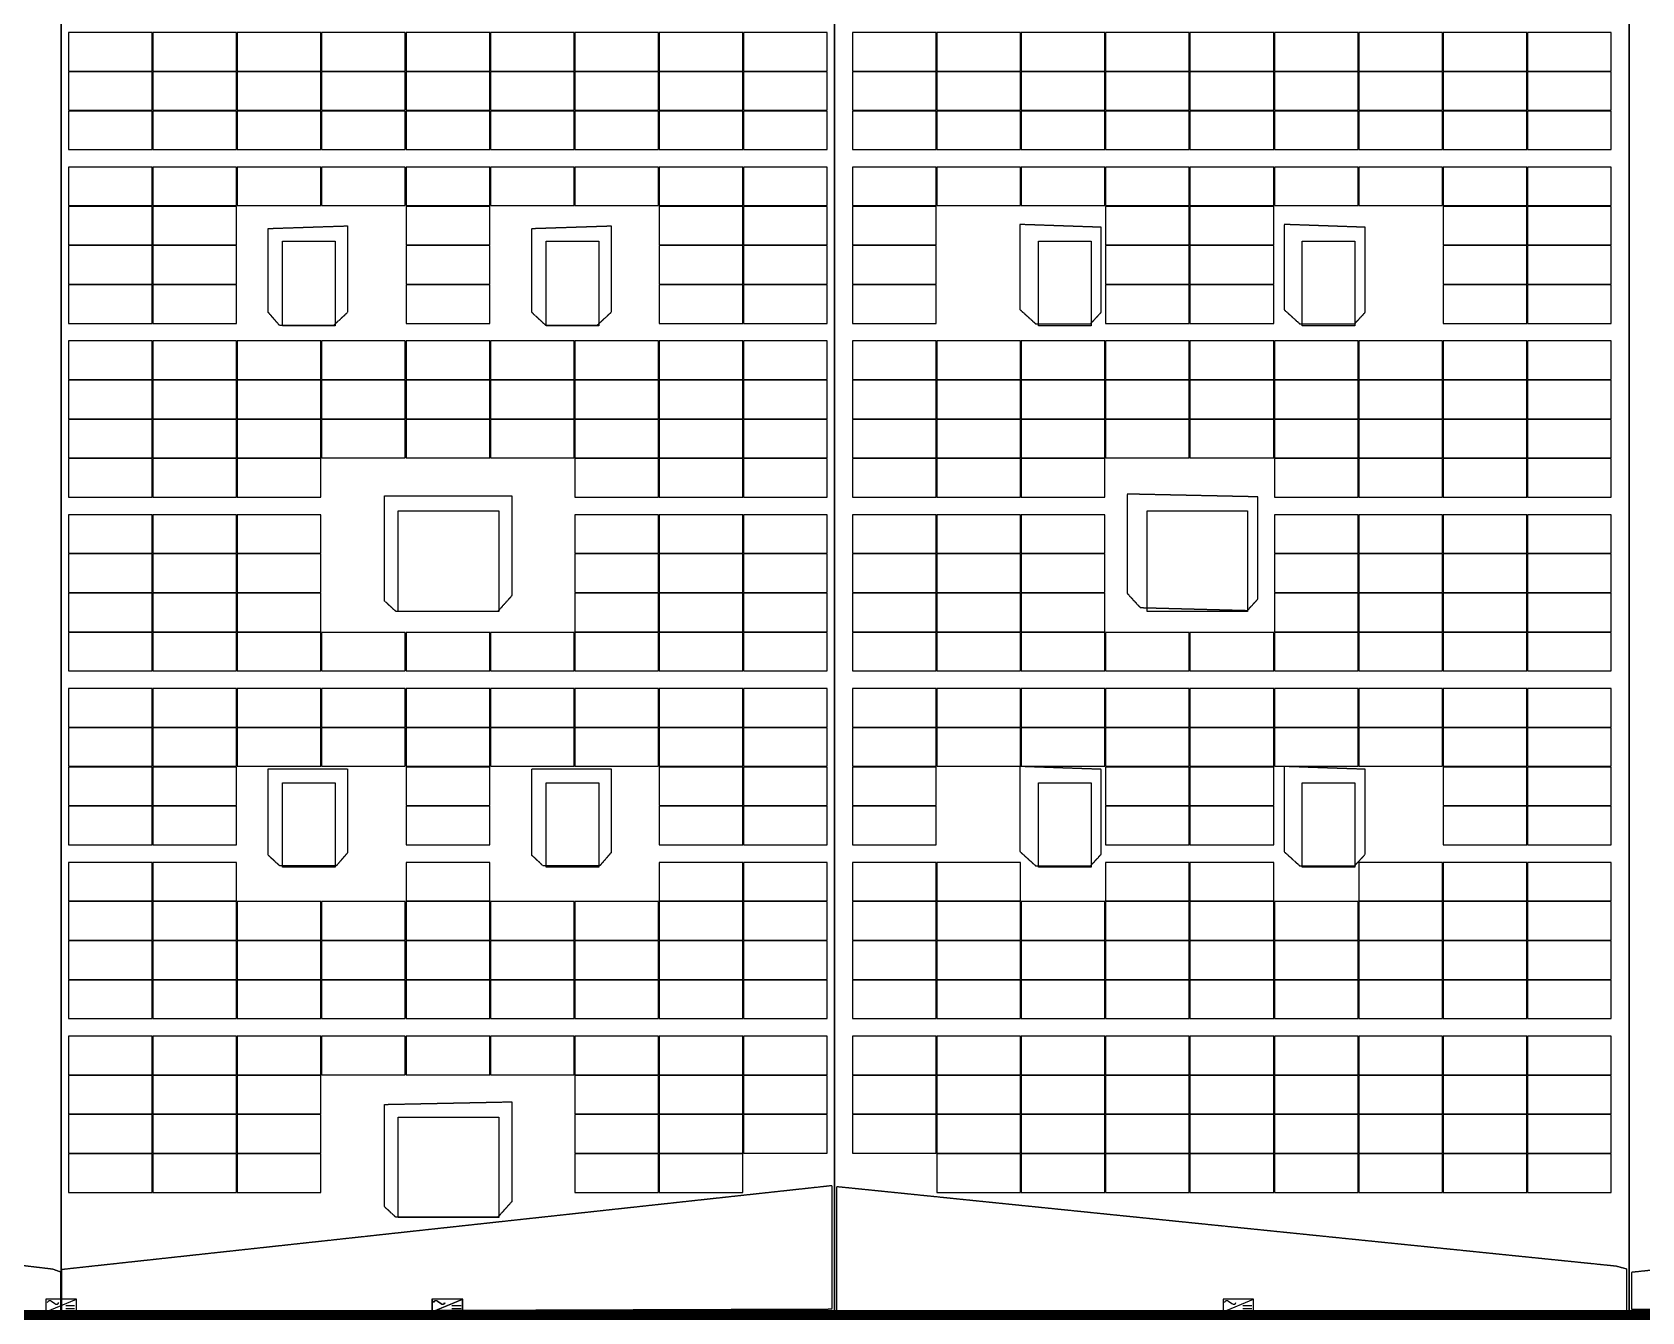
# Model space of a CAD drawing. Header units: metres. Extents: x -330863 to 383137, y -246038 to 314990.
# Drawn here: x -46220 to -436, y -129651 to -93253 of the extents above; entities that cross this region are included whole.
import ezdxf

# ---------------------------------------------------------------- set-up
doc = ezdxf.new("R2010")
doc.units = ezdxf.units.M
doc.linetypes.add('DASHED', pattern=[1.524, 1.27, -0.254])
doc.linetypes.add('HIDDEN', pattern=[0.375, 0.25, -0.125])
for name, color, linetype in [('-建筑轮廓线', 7, 'Continuous'), ('单元区域外轮廓', 7, 'ByLayer'), ('屋脊线', 7, 'ByLayer'), ('组件', 7, 'ByLayer'), ('逆变器', 7, 'ByLayer'), ('阴影', 8, 'DASHED'), ('障碍物', 7, 'ByLayer')]:
    doc.layers.add(name, color=color, linetype=linetype)
doc.layers.add('X消防车道', color=6, linetype='HIDDEN', lineweight=18)

# ---------------------------------------------------------------- blocks, each defined once
blk = doc.blocks.new('*U5')
at = {"layer": '单元区域外轮廓', "color": 2}
for points in [[(-88500, 145849, 10100), (88500, 145849, 10100), (88500, -93851, 10100), (64900, -93851, 10100), (64901, -129651, 10100), (-82500, -129651, 10100), (-82500, -112951, 10100), (-88500, -112951, 10100), (-88500, 145849, 10100)], [(-88500, 145849, 10600), (88500, 145849, 10600), (88500, -93851, 10600), (64900, -93851, 10600), (64901, -129651, 10600), (-82500, -129651, 10600), (-82500, -112951, 10600), (-88500, -112951, 10600), (-88500, 145849, 10600)]]:
    blk.add_polyline3d(points, close=True, dxfattribs=at)
at = {"flags": 1}
for tag in ['unit_id', 'unit_name', 'parapet_height', 'ground_elevation', 'is_enable_parapet']:
    blk.add_attdef(tag, (0, 0), '', height=2.5, dxfattribs=at)
blk = doc.blocks.new('*U6')
at = {"layer": '屋脊线', "color": 30}
for p, q in [((-45396, -129651, 10100), (-45400, 145849, 10100)), ((-23396, -129651, 8900), (-23400, 145849, 8900)), ((-796, -129651, 10100), (-800, 145849, 10100)), ((-64596, -129651, 8900), (-45396, -129651, 10100)), ((-45396, -129651, 10100), (-23396, -129651, 8900)), ((-23396, -129651, 8900), (-796, -129651, 10100)), ((-796, -129651, 10100), (21804, -129651, 8900))]:
    blk.add_line(p, q, dxfattribs=at)
at = {"flags": 1}
for tag in ['unit_id', 'unit_name']:
    blk.add_attdef(tag, (0, 0), '', height=2.5, dxfattribs=at)
blk = doc.blocks.new('*U30', base_point=(43.5, 18.1))
at = {"color": 0}
for p, q in [((0, 0), (87, 36.1)), ((56.7, 18.2), (81.7, 18.2)), ((56.7, 9.6), (81.7, 9.6))]:
    blk.add_line(p, q, dxfattribs=at)
blk.add_lwpolyline([(0, 0), (87, 0), (87, 36.1), (0, 36.1)], close=True, dxfattribs=at)
blk.add_lwpolyline([(4.7, 27, -0.6815), (15.8, 30.2), (25.5, 23.7, 0.6815), (36.6, 27)], format="xyb", dxfattribs=at)
blk = doc.blocks.new('*U35', base_point=(43.5, 18.1))
at = {"color": 0}
for p, q in [((0, 0), (87, 36.1)), ((56.7, 18.2), (81.7, 18.2)), ((56.7, 9.6), (81.7, 9.6))]:
    blk.add_line(p, q, dxfattribs=at)
blk.add_lwpolyline([(0, 0), (87, 0), (87, 36.1), (0, 36.1)], close=True, dxfattribs=at)
blk.add_lwpolyline([(4.7, 27, -0.6815), (15.8, 30.2), (25.5, 23.7, 0.6815), (36.6, 27)], format="xyb", dxfattribs=at)
blk = doc.blocks.new('*U36', base_point=(43.5, 18.1))
at = {"color": 0}
for p, q in [((0, 0), (87, 36.1)), ((56.7, 18.2), (81.7, 18.2)), ((56.7, 9.6), (81.7, 9.6))]:
    blk.add_line(p, q, dxfattribs=at)
blk.add_lwpolyline([(0, 0), (87, 0), (87, 36.1), (0, 36.1)], close=True, dxfattribs=at)
blk.add_lwpolyline([(4.7, 27, -0.6815), (15.8, 30.2), (25.5, 23.7, 0.6815), (36.6, 27)], format="xyb", dxfattribs=at)
blk = doc.blocks.new('*U38', base_point=(43.5, 18.1))
at = {"color": 0}
for p, q in [((0, 0), (87, 36.1)), ((56.7, 18.2), (81.7, 18.2)), ((56.7, 9.6), (81.7, 9.6))]:
    blk.add_line(p, q, dxfattribs=at)
blk.add_lwpolyline([(0, 0), (87, 0), (87, 36.1), (0, 36.1)], close=True, dxfattribs=at)
blk.add_lwpolyline([(4.7, 27, -0.6815), (15.8, 30.2), (25.5, 23.7, 0.6815), (36.6, 27)], format="xyb", dxfattribs=at)
blk = doc.blocks.new('*U137')
at = {"layer": '障碍物', "color": 1}
blk.add_polyline3d([(-39100, -99201, 10), (-37600, -99201, 10), (-37600, -101601, 10), (-39100, -101601, 10)], close=True, dxfattribs=at)
at = {"flags": 1}
for tag in ['height', 'shape']:
    blk.add_attdef(tag, (0, 0), '', height=2.5, dxfattribs=at)
blk = doc.blocks.new('*U138')
at = {"layer": '障碍物', "color": 1}
blk.add_polyline3d([(-31600, -99201, 10), (-30100, -99201, 10), (-30100, -101601, 10), (-31600, -101601, 10)], close=True, dxfattribs=at)
at = {"flags": 1}
for tag in ['height', 'shape']:
    blk.add_attdef(tag, (0, 0), '', height=2.5, dxfattribs=at)
blk = doc.blocks.new('*U139')
at = {"layer": '障碍物', "color": 1}
blk.add_polyline3d([(-39100, -114601, 10), (-37600, -114601, 10), (-37600, -117001, 10), (-39100, -117001, 10)], close=True, dxfattribs=at)
at = {"flags": 1}
for tag in ['height', 'shape']:
    blk.add_attdef(tag, (0, 0), '', height=2.5, dxfattribs=at)
blk = doc.blocks.new('*U140')
at = {"layer": '障碍物', "color": 1}
blk.add_polyline3d([(-31600, -114601, 10), (-30100, -114601, 10), (-30100, -117001, 10), (-31600, -117001, 10)], close=True, dxfattribs=at)
at = {"flags": 1}
for tag in ['height', 'shape']:
    blk.add_attdef(tag, (0, 0), '', height=2.5, dxfattribs=at)
blk = doc.blocks.new('*U154')
at = {"layer": '障碍物', "color": 1}
blk.add_polyline3d([(-35810, -106871, 10), (-32950, -106871, 10), (-32950, -109732, 10), (-35810, -109732, 10)], close=True, dxfattribs=at)
at = {"flags": 1}
for tag in ['height', 'shape']:
    blk.add_attdef(tag, (0, 0), '', height=2.5, dxfattribs=at)
blk = doc.blocks.new('*U155')
at = {"layer": '障碍物', "color": 1}
blk.add_polyline3d([(-35810, -124111, 10), (-32950, -124111, 10), (-32950, -126972, 10), (-35810, -126972, 10)], close=True, dxfattribs=at)
at = {"flags": 1}
for tag in ['height', 'shape']:
    blk.add_attdef(tag, (0, 0), '', height=2.5, dxfattribs=at)
blk = doc.blocks.new('*U212')
at = {"layer": '障碍物', "color": 1}
blk.add_polyline3d([(-17600, -99201, 10), (-16100, -99201, 10), (-16100, -101601, 10), (-17600, -101601, 10)], close=True, dxfattribs=at)
at = {"flags": 1}
for tag in ['height', 'shape']:
    blk.add_attdef(tag, (0, 0), '', height=2.5, dxfattribs=at)
blk = doc.blocks.new('*U213')
at = {"layer": '障碍物', "color": 1}
blk.add_polyline3d([(-10100, -99201, 10), (-8600, -99201, 10), (-8600, -101601, 10), (-10100, -101601, 10)], close=True, dxfattribs=at)
at = {"flags": 1}
for tag in ['height', 'shape']:
    blk.add_attdef(tag, (0, 0), '', height=2.5, dxfattribs=at)
blk = doc.blocks.new('*U216')
at = {"layer": '障碍物', "color": 1}
blk.add_polyline3d([(-17600, -114601, 10), (-16100, -114601, 10), (-16100, -117001, 10), (-17600, -117001, 10)], close=True, dxfattribs=at)
at = {"flags": 1}
for tag in ['height', 'shape']:
    blk.add_attdef(tag, (0, 0), '', height=2.5, dxfattribs=at)
blk = doc.blocks.new('*U217')
at = {"layer": '障碍物', "color": 1}
blk.add_polyline3d([(-10100, -114601, 10), (-8600, -114601, 10), (-8600, -117001, 10), (-10100, -117001, 10)], close=True, dxfattribs=at)
at = {"flags": 1}
for tag in ['height', 'shape']:
    blk.add_attdef(tag, (0, 0), '', height=2.5, dxfattribs=at)
blk = doc.blocks.new('*U229')
at = {"layer": '障碍物', "color": 1}
blk.add_polyline3d([(-14510, -106871, 10), (-11650, -106871, 10), (-11650, -109732, 10), (-14510, -109732, 10)], close=True, dxfattribs=at)
at = {"flags": 1}
for tag in ['height', 'shape']:
    blk.add_attdef(tag, (0, 0), '', height=2.5, dxfattribs=at)
blk = doc.blocks.new('*U13')
at = {"layer": '组件', "color": 0}
blk.add_polyline3d([(0, 0, 0), (0, -109.6, 0), (238.1, -109.6, 12.6), (238.1, 0, 12.6)], close=True, dxfattribs=at)
at = {"flags": 1}
for tag in ['mounting-hole-spacing1', 'mounting-hole-spacing2', 'module-material', 'vmpo', 'voco', 'silicon-material', 'panel-length', 'panel-width', 'panel-height', 'userid', 'theme', 'note', 'name', 'pmax', 'company-name', 'id', 'impo', 'isco']:
    blk.add_attdef(tag, (0, 0), '', height=2.5, dxfattribs=at)
blk = doc.blocks.new('*U11')
at = {"layer": '组件', "color": 0}
blk.add_polyline3d([(0, 0, 0), (0, 109.6, 0), (-238, 109.6, 13), (-238, 0, 13)], close=True, dxfattribs=at)
at = {"flags": 1}
for tag in ['mounting-hole-spacing1', 'mounting-hole-spacing2', 'module-material', 'vmpo', 'voco', 'silicon-material', 'panel-length', 'panel-width', 'panel-height', 'userid', 'theme', 'note', 'name', 'pmax', 'company-name', 'id', 'impo', 'isco']:
    blk.add_attdef(tag, (0, 0), '', height=2.5, dxfattribs=at)

msp = doc.modelspace()

# ---------------------------------------------------------------- hatches: boundary and pattern name
at = {"layer": 'X消防车道'}
h = msp.add_hatch(dxfattribs=at)
h.set_pattern_fill('DOTS', color=8, scale=1000, angle=-31.4878)
h.set_pattern_definition([(328.51216202, (-1970228605.7, -2547630934.4), (1506.0502845, 939.1527315), [0, -1587.5])])
h.paths.add_polyline_path([(-93210, -143670, 0.388696), (-80261, -155529), (-29868, -155529, 0.072993), (-27282, -155149), (-24813, -154408, -0.072993), (-22226, -154029), (83400, -154029, -0.414215), (92400, -163029), (92400, -173022), (96400, -173176), (96400, -163029, 0.41422), (83400, -150029), (-22813, -150029, 0.072993), (-25400, -150408), (-27869, -151149, -0.072993), (-30455, -151529), (-80261, -151529, -0.388698), (-89226, -143319), (-114667, 145381, -0.440198), (-105702, 155171), (86000, 155171, -0.414211), (95000, 146171, -0.141448), (97000, 153099, 0.25767), (86000, 159171), (-105702, 159171, 0.440196), (-118651, 145030)])

# ---------------------------------------------------------------- linework, layer by layer
at = {"layer": '-建筑轮廓线', "const_width": 300, "elevation": 10100}
msp.add_lwpolyline([(65100, -129749), (-82500, -129749)], dxfattribs=at)
at = {"layer": '单元区域外轮廓', "elevation": 10100}
msp.add_lwpolyline([(-88500, 145849), (88500, 145849), (88500, -93851), (64900, -93851), (64901, -129651), (-82500, -129651), (-82500, -112951), (-88500, -112951), (-88500, 145849)], dxfattribs=at)
at = {"layer": '屋脊线', "color": 2, "elevation": 10100}
for points in [[(-45400, 145849), (-45396, -129651)], [(-800, 145849), (-796, -129651)]]:
    msp.add_lwpolyline(points, dxfattribs=at)
at = {"layer": '屋脊线', "color": 30, "elevation": 8900}
msp.add_lwpolyline([(-23400, 145849), (-23396, -129651)], dxfattribs=at)
at = {"layer": '阴影', "linetype": 'DASHED'}
for points in [[(-37651, -101597, 9679), (-39182, -101597, 9762), (-39505, -101224, 9780), (-39505, -98837, 9780), (-37248, -98762, 9657), (-37248, -101224, 9657), (-37651, -101597, 9679)], [(-30157, -101596, 9270), (-31608, -101596, 9349), (-32011, -101223, 9371), (-32011, -98836, 9371), (-29754, -98762, 9248), (-29754, -101223, 9248), (-30157, -101596, 9270)], [(-15818, -101225, 9303), (-15818, -98803, 9303), (-18124, -98723, 9181), (-18124, -101144, 9181), (-17677, -101548, 9205), (-16116, -101548, 9288), (-15818, -101225, 9303)], [(-8307, -101225, 9702), (-8307, -98803, 9702), (-10612, -98722, 9580), (-10612, -101144, 9580), (-10166, -101548, 9603), (-8604, -101548, 9686), (-8307, -101225, 9702)], [(-32977, -109728, 9424), (-35878, -109728, 9582), (-36201, -109429, 9599), (-36201, -106446, 9599), (-32575, -106445, 9402), (-32575, -109280, 9402), (-32977, -109728, 9424)], [(-11356, -109377, 9540), (-11356, -106471, 9540), (-15074, -106391, 9343), (-15074, -109216, 9343), (-14702, -109620, 9363), (-11653, -109700, 9525), (-11356, -109377, 9540)], [(-37570, -116964, 9674), (-39182, -116964, 9762), (-39504, -116666, 9780), (-39504, -114204, 9780), (-37248, -114204, 9657), (-37248, -116591, 9657), (-37570, -116964, 9674)], [(-30076, -116964, 9265), (-31688, -116964, 9353), (-32010, -116665, 9371), (-32010, -114204, 9371), (-29754, -114204, 9248), (-29754, -116591, 9248), (-30076, -116964, 9265)], [(-15818, -116642, 9303), (-15818, -114221, 9303), (-18123, -114140, 9181), (-18123, -116561, 9181), (-17677, -116965, 9205), (-16115, -116965, 9288), (-15818, -116642, 9303)], [(-8306, -116642, 9702), (-8306, -114220, 9702), (-10612, -114140, 9580), (-10612, -116561, 9580), (-10166, -116965, 9603), (-8604, -116965, 9686), (-8306, -116642, 9702)], [(-32977, -126960, 9424), (-35878, -126960, 9582), (-36200, -126662, 9599), (-36201, -123752, 9599), (-32574, -123678, 9402), (-32574, -126513, 9402), (-32977, -126960, 9424)], [(-730, -128530, 10098), (-730, -129580, 10098), (21804, -129579, 8901), (21804, -126108, 8901), (13624, -126996, 9335), (13921, -126674, 9320), (13921, -123768, 9320), (10277, -123768, 9513), (10277, -126674, 9513), (10649, -126997, 9493), (13177, -127077, 9359), (-730, -128530, 10098)], [(-64529, -126171, 8905), (-45640, -128431, 10086), (-45416, -128512, 10100), (-45416, -129642, 10100), (-64529, -129642, 8905), (-64529, -126171, 8905)], [(-23469, -129571, 8905), (-23469, -126065, 8905), (-45387, -128452, 10101), (-45387, -129646, 10101), (-23469, -129571, 8905)], [(-869, -129638, 10097), (-23329, -129638, 8905), (-23329, -126086, 8905), (-1167, -128346, 10081), (-869, -128427, 10097), (-869, -129638, 10097)]]:
    msp.add_polyline3d(points, close=True, dxfattribs=at)
at = {"layer": '障碍物', "color": 4, "elevation": 10300}
for points in [[(-39100, -99201), (-37600, -99201), (-37600, -101601), (-39100, -101601)], [(-31600, -99201), (-30100, -99201), (-30100, -101601), (-31600, -101601)], [(-17600, -99201), (-16100, -99201), (-16100, -101601), (-17600, -101601)], [(-10100, -99201), (-8600, -99201), (-8600, -101601), (-10100, -101601)], [(-39100, -114601), (-37600, -114601), (-37600, -117001), (-39100, -117001)], [(-31600, -114601), (-30100, -114601), (-30100, -117001), (-31600, -117001)], [(-17600, -114601), (-16100, -114601), (-16100, -117001), (-17600, -117001)], [(-10100, -114601), (-8600, -114601), (-8600, -117001), (-10100, -117001)]]:
    msp.add_lwpolyline(points, close=True, dxfattribs=at)
at = {"layer": '障碍物', "elevation": 10300}
for points in [[(-35810, -106871), (-32950, -106871), (-32950, -109732), (-35810, -109732)], [(-14510, -106871), (-11650, -106871), (-11650, -109732), (-14510, -109732)], [(-35810, -124111), (-32950, -124111), (-32950, -126972), (-35810, -126972)]]:
    msp.add_lwpolyline(points, close=True, dxfattribs=at)

# ---------------------------------------------------------------- block references
at = {"layer": '单元区域外轮廓'}
msp.add_blockref('*U5', (0, 0), dxfattribs=at)
at = {"layer": '屋脊线'}
msp.add_blockref('*U6', (0, 0), dxfattribs=at)
at = {"layer": '组件', "color": 5, "xscale": 10, "yscale": 10, "zscale": 10}
for name, p in [('*U11', (-42809, -94359, 10059)), ('*U11', (-40409, -94359, 9928)), ('*U11', (-38008, -94359, 9797)), ('*U11', (-35608, -94359, 9666)), ('*U11', (-33207, -94359, 9535)), ('*U11', (-30807, -94359, 9404)), ('*U11', (-28406, -94359, 9273)), ('*U11', (-26006, -94359, 9142)), ('*U11', (-23606, -94359, 9012)), ('*U13', (-22890, -93263, 9027)), ('*U13', (-20490, -93263, 9154)), ('*U13', (-18089, -93263, 9282)), ('*U13', (-15689, -93263, 9409)), ('*U13', (-13288, -93263, 9537)), ('*U13', (-10887, -93263, 9664)), ('*U13', (-8487, -93263, 9792)), ('*U13', (-6086, -93263, 9919)), ('*U13', (-3685, -93263, 10047)), ('*U11', (-42809, -95475, 10059)), ('*U11', (-40409, -95475, 9928)), ('*U11', (-38008, -95475, 9797)), ('*U11', (-35608, -95475, 9666)), ('*U11', (-33207, -95475, 9535)), ('*U11', (-30807, -95475, 9404)), ('*U11', (-28406, -95475, 9273)), ('*U11', (-26006, -95475, 9142)), ('*U11', (-23606, -95475, 9012)), ('*U13', (-22890, -94379, 9027)), ('*U13', (-20490, -94379, 9154)), ('*U13', (-18089, -94379, 9282)), ('*U13', (-15689, -94379, 9409)), ('*U13', (-13288, -94379, 9537)), ('*U13', (-10887, -94379, 9664)), ('*U13', (-8487, -94379, 9792)), ('*U13', (-6086, -94379, 9919)), ('*U13', (-3685, -94379, 10047)), ('*U11', (-42809, -96591, 10059)), ('*U11', (-40409, -96591, 9928)), ('*U11', (-38008, -96591, 9797)), ('*U11', (-35608, -96591, 9666)), ('*U11', (-33207, -96591, 9535)), ('*U11', (-30807, -96591, 9404)), ('*U11', (-28406, -96591, 9273)), ('*U11', (-26006, -96591, 9142)), ('*U11', (-23606, -96591, 9012)), ('*U13', (-22890, -95495, 9027)), ('*U13', (-20490, -95495, 9154)), ('*U13', (-18089, -95495, 9282)), ('*U13', (-15689, -95495, 9409)), ('*U13', (-13288, -95495, 9537)), ('*U13', (-10887, -95495, 9664)), ('*U13', (-8487, -95495, 9792)), ('*U13', (-6086, -95495, 9919)), ('*U13', (-3685, -95495, 10047)), ('*U11', (-42809, -98187, 10059)), ('*U11', (-40409, -98187, 9928)), ('*U11', (-38008, -98187, 9797)), ('*U11', (-35608, -98187, 9666)), ('*U11', (-33207, -98187, 9535)), ('*U11', (-30807, -98187, 9404)), ('*U11', (-28406, -98187, 9273)), ('*U11', (-26006, -98187, 9142)), ('*U11', (-23606, -98187, 9012)), ('*U13', (-22890, -97091, 9027)), ('*U13', (-20490, -97091, 9154)), ('*U13', (-18089, -97091, 9282)), ('*U13', (-15689, -97091, 9409)), ('*U13', (-13288, -97091, 9537)), ('*U13', (-10887, -97091, 9664)), ('*U13', (-8487, -97091, 9792)), ('*U13', (-6086, -97091, 9919)), ('*U13', (-3685, -97091, 10047)), ('*U11', (-42809, -99303, 10059)), ('*U11', (-40409, -99303, 9928)), ('*U11', (-33207, -99303, 9535)), ('*U11', (-26006, -99303, 9142)), ('*U11', (-23606, -99303, 9012)), ('*U13', (-22890, -98207, 9027)), ('*U13', (-15689, -98207, 9409)), ('*U13', (-13288, -98207, 9537)), ('*U13', (-6086, -98207, 9919)), ('*U13', (-3685, -98207, 10047)), ('*U11', (-42809, -100419, 10059)), ('*U11', (-40409, -100419, 9928)), ('*U11', (-33207, -100419, 9535)), ('*U11', (-26006, -100419, 9142)), ('*U11', (-23606, -100419, 9012)), ('*U13', (-22890, -99323, 9027)), ('*U13', (-15689, -99323, 9409)), ('*U13', (-13288, -99323, 9537)), ('*U13', (-6086, -99323, 9919)), ('*U13', (-3685, -99323, 10047)), ('*U11', (-42809, -101535, 10059)), ('*U11', (-40409, -101535, 9928)), ('*U11', (-33207, -101535, 9535)), ('*U11', (-26006, -101535, 9142)), ('*U11', (-23606, -101535, 9012)), ('*U13', (-22890, -100439, 9027)), ('*U13', (-15689, -100439, 9409)), ('*U13', (-13288, -100439, 9537)), ('*U13', (-6086, -100439, 9919)), ('*U13', (-3685, -100439, 10047)), ('*U11', (-42809, -103131, 10059)), ('*U11', (-40409, -103131, 9928)), ('*U11', (-38008, -103131, 9797)), ('*U11', (-35608, -103131, 9666)), ('*U11', (-33207, -103131, 9535)), ('*U11', (-30807, -103131, 9404)), ('*U11', (-28406, -103131, 9273)), ('*U11', (-26006, -103131, 9142)), ('*U11', (-23606, -103131, 9012)), ('*U13', (-22890, -102035, 9027)), ('*U13', (-20490, -102035, 9154)), ('*U13', (-18089, -102035, 9282)), ('*U13', (-15689, -102035, 9409)), ('*U13', (-13288, -102035, 9537)), ('*U13', (-10887, -102035, 9664)), ('*U13', (-8487, -102035, 9792)), ('*U13', (-6086, -102035, 9919)), ('*U13', (-3685, -102035, 10047)), ('*U11', (-42809, -104247, 10059)), ('*U11', (-40409, -104247, 9928)), ('*U11', (-38008, -104247, 9797)), ('*U11', (-35608, -104247, 9666)), ('*U11', (-33207, -104247, 9535)), ('*U11', (-30807, -104247, 9404)), ('*U11', (-28406, -104247, 9273)), ('*U11', (-26006, -104247, 9142)), ('*U11', (-23606, -104247, 9012)), ('*U13', (-22890, -103151, 9027)), ('*U13', (-20490, -103151, 9154)), ('*U13', (-18089, -103151, 9282)), ('*U13', (-15689, -103151, 9409)), ('*U13', (-13288, -103151, 9537)), ('*U13', (-10887, -103151, 9664)), ('*U13', (-8487, -103151, 9792)), ('*U13', (-6086, -103151, 9919)), ('*U13', (-3685, -103151, 10047)), ('*U11', (-42809, -105363, 10059)), ('*U11', (-40409, -105363, 9928)), ('*U11', (-38008, -105363, 9797)), ('*U11', (-35608, -105363, 9666)), ('*U11', (-33207, -105363, 9535)), ('*U11', (-30807, -105363, 9404)), ('*U11', (-28406, -105363, 9273)), ('*U11', (-26006, -105363, 9142)), ('*U11', (-23606, -105363, 9012)), ('*U13', (-22890, -104267, 9027)), ('*U13', (-20490, -104267, 9154)), ('*U13', (-18089, -104267, 9282)), ('*U13', (-15689, -104267, 9409)), ('*U13', (-13288, -104267, 9537)), ('*U13', (-10887, -104267, 9664)), ('*U13', (-8487, -104267, 9792)), ('*U13', (-6086, -104267, 9919)), ('*U13', (-3685, -104267, 10047)), ('*U11', (-42809, -106479, 10059)), ('*U11', (-40409, -106479, 9928)), ('*U11', (-38008, -106479, 9797)), ('*U11', (-28406, -106479, 9273)), ('*U11', (-26006, -106479, 9142)), ('*U11', (-23606, -106479, 9012)), ('*U13', (-22890, -105383, 9027)), ('*U13', (-20490, -105383, 9154)), ('*U13', (-18089, -105383, 9282)), ('*U13', (-10887, -105383, 9664)), ('*U13', (-8487, -105383, 9792)), ('*U13', (-6086, -105383, 9919)), ('*U13', (-3685, -105383, 10047)), ('*U11', (-42809, -108075, 10059)), ('*U11', (-40409, -108075, 9928)), ('*U11', (-38008, -108075, 9797)), ('*U11', (-28406, -108075, 9273)), ('*U11', (-26006, -108075, 9142)), ('*U11', (-23606, -108075, 9012)), ('*U13', (-22890, -106979, 9027)), ('*U13', (-20490, -106979, 9154)), ('*U13', (-18089, -106979, 9282)), ('*U13', (-10887, -106979, 9664)), ('*U13', (-8487, -106979, 9792)), ('*U13', (-6086, -106979, 9919)), ('*U13', (-3685, -106979, 10047)), ('*U11', (-42809, -109191, 10059)), ('*U11', (-40409, -109191, 9928)), ('*U11', (-38008, -109191, 9797)), ('*U11', (-28406, -109191, 9273)), ('*U11', (-26006, -109191, 9142)), ('*U11', (-23606, -109191, 9012)), ('*U13', (-22890, -108095, 9027)), ('*U13', (-20490, -108095, 9154)), ('*U13', (-18089, -108095, 9282)), ('*U13', (-10887, -108095, 9664)), ('*U13', (-8487, -108095, 9792)), ('*U13', (-6086, -108095, 9919)), ('*U13', (-3685, -108095, 10047)), ('*U11', (-42809, -110307, 10059)), ('*U11', (-40409, -110307, 9928)), ('*U11', (-38008, -110307, 9797)), ('*U11', (-28406, -110307, 9273)), ('*U11', (-26006, -110307, 9142)), ('*U11', (-23606, -110307, 9012)), ('*U13', (-22890, -109211, 9027)), ('*U13', (-20490, -109211, 9154)), ('*U13', (-18089, -109211, 9282)), ('*U13', (-10887, -109211, 9664)), ('*U13', (-8487, -109211, 9792)), ('*U13', (-6086, -109211, 9919)), ('*U13', (-3685, -109211, 10047)), ('*U11', (-42809, -111423, 10059)), ('*U11', (-40409, -111423, 9928)), ('*U11', (-38008, -111423, 9797)), ('*U11', (-35608, -111423, 9666)), ('*U11', (-33207, -111423, 9535)), ('*U11', (-30807, -111423, 9404)), ('*U11', (-28406, -111423, 9273)), ('*U11', (-26006, -111423, 9142)), ('*U11', (-23606, -111423, 9012)), ('*U13', (-22890, -110327, 9027)), ('*U13', (-20490, -110327, 9154)), ('*U13', (-18089, -110327, 9282)), ('*U13', (-15689, -110327, 9409)), ('*U13', (-13288, -110327, 9537)), ('*U13', (-10887, -110327, 9664)), ('*U13', (-8487, -110327, 9792)), ('*U13', (-6086, -110327, 9919)), ('*U13', (-3685, -110327, 10047)), ('*U11', (-42809, -113019, 10059)), ('*U11', (-40409, -113019, 9928)), ('*U11', (-38008, -113019, 9797)), ('*U11', (-35608, -113019, 9666)), ('*U11', (-33207, -113019, 9535)), ('*U11', (-30807, -113019, 9404)), ('*U11', (-28406, -113019, 9273)), ('*U11', (-26006, -113019, 9142)), ('*U11', (-23606, -113019, 9012)), ('*U13', (-22890, -111923, 9027)), ('*U13', (-20490, -111923, 9154)), ('*U13', (-18089, -111923, 9282)), ('*U13', (-15689, -111923, 9409)), ('*U13', (-13288, -111923, 9537)), ('*U13', (-10887, -111923, 9664)), ('*U13', (-8487, -111923, 9792)), ('*U13', (-6086, -111923, 9919)), ('*U13', (-3685, -111923, 10047)), ('*U11', (-42809, -114135, 10059)), ('*U11', (-40409, -114135, 9928)), ('*U11', (-38008, -114135, 9797)), ('*U11', (-35608, -114135, 9666)), ('*U11', (-33207, -114135, 9535)), ('*U11', (-30807, -114135, 9404)), ('*U11', (-28406, -114135, 9273)), ('*U11', (-26006, -114135, 9142)), ('*U11', (-23606, -114135, 9012)), ('*U13', (-22890, -113039, 9027)), ('*U13', (-20490, -113039, 9154)), ('*U13', (-18089, -113039, 9282)), ('*U13', (-15689, -113039, 9409)), ('*U13', (-13288, -113039, 9537)), ('*U13', (-10887, -113039, 9664)), ('*U13', (-8487, -113039, 9792)), ('*U13', (-6086, -113039, 9919)), ('*U13', (-3685, -113039, 10047)), ('*U11', (-42809, -115251, 10059)), ('*U11', (-40409, -115251, 9928)), ('*U11', (-33207, -115251, 9535)), ('*U11', (-26006, -115251, 9142)), ('*U11', (-23606, -115251, 9012)), ('*U13', (-22890, -114155, 9027)), ('*U13', (-15689, -114155, 9409)), ('*U13', (-13288, -114155, 9537)), ('*U13', (-6086, -114155, 9919)), ('*U13', (-3685, -114155, 10047)), ('*U11', (-42809, -116367, 10059)), ('*U11', (-40409, -116367, 9928)), ('*U11', (-33207, -116367, 9535)), ('*U11', (-26006, -116367, 9142)), ('*U11', (-23606, -116367, 9012)), ('*U13', (-22890, -115271, 9027)), ('*U13', (-15689, -115271, 9409)), ('*U13', (-13288, -115271, 9537)), ('*U13', (-6086, -115271, 9919)), ('*U13', (-3685, -115271, 10047)), ('*U11', (-42809, -117963, 10059)), ('*U11', (-40409, -117963, 9928)), ('*U11', (-33207, -117963, 9535)), ('*U11', (-26006, -117963, 9142)), ('*U11', (-23606, -117963, 9012)), ('*U13', (-22890, -116867, 9027)), ('*U13', (-20490, -116867, 9154)), ('*U13', (-15689, -116867, 9409)), ('*U13', (-13288, -116867, 9537)), ('*U13', (-8487, -116867, 9792)), ('*U13', (-6086, -116867, 9919)), ('*U13', (-3685, -116867, 10047)), ('*U11', (-42809, -119079, 10059)), ('*U11', (-40409, -119079, 9928)), ('*U11', (-38008, -119079, 9797)), ('*U11', (-35608, -119079, 9666)), ('*U11', (-33207, -119079, 9535)), ('*U11', (-30807, -119079, 9404)), ('*U11', (-28406, -119079, 9273)), ('*U11', (-26006, -119079, 9142)), ('*U11', (-23606, -119079, 9012)), ('*U13', (-22890, -117983, 9027)), ('*U13', (-20490, -117983, 9154)), ('*U13', (-18089, -117983, 9282)), ('*U13', (-15689, -117983, 9409)), ('*U13', (-13288, -117983, 9537)), ('*U13', (-10887, -117983, 9664)), ('*U13', (-8487, -117983, 9792)), ('*U13', (-6086, -117983, 9919)), ('*U13', (-3685, -117983, 10047)), ('*U11', (-42809, -120195, 10059)), ('*U11', (-40409, -120195, 9928)), ('*U11', (-38008, -120195, 9797)), ('*U11', (-35608, -120195, 9666)), ('*U11', (-33207, -120195, 9535)), ('*U11', (-30807, -120195, 9404)), ('*U11', (-28406, -120195, 9273)), ('*U11', (-26006, -120195, 9142)), ('*U11', (-23606, -120195, 9012)), ('*U13', (-22890, -119099, 9027)), ('*U13', (-20490, -119099, 9154)), ('*U13', (-18089, -119099, 9282)), ('*U13', (-15689, -119099, 9409)), ('*U13', (-13288, -119099, 9537)), ('*U13', (-10887, -119099, 9664)), ('*U13', (-8487, -119099, 9792)), ('*U13', (-6086, -119099, 9919)), ('*U13', (-3685, -119099, 10047)), ('*U11', (-42809, -121311, 10059)), ('*U11', (-40409, -121311, 9928)), ('*U11', (-38008, -121311, 9797)), ('*U11', (-35608, -121311, 9666)), ('*U11', (-33207, -121311, 9535)), ('*U11', (-30807, -121311, 9404)), ('*U11', (-28406, -121311, 9273)), ('*U11', (-26006, -121311, 9142)), ('*U11', (-23606, -121311, 9012)), ('*U13', (-22890, -120215, 9027)), ('*U13', (-20490, -120215, 9154)), ('*U13', (-18089, -120215, 9282)), ('*U13', (-15689, -120215, 9409)), ('*U13', (-13288, -120215, 9537)), ('*U13', (-10887, -120215, 9664)), ('*U13', (-8487, -120215, 9792)), ('*U13', (-6086, -120215, 9919)), ('*U13', (-3685, -120215, 10047)), ('*U11', (-42809, -122907, 10059)), ('*U11', (-40409, -122907, 9928)), ('*U11', (-38008, -122907, 9797)), ('*U11', (-35608, -122907, 9666)), ('*U11', (-33207, -122907, 9535)), ('*U11', (-30807, -122907, 9404)), ('*U11', (-28406, -122907, 9273)), ('*U11', (-26006, -122907, 9142)), ('*U11', (-23606, -122907, 9012)), ('*U13', (-22890, -121811, 9027)), ('*U13', (-20490, -121811, 9154)), ('*U13', (-18089, -121811, 9282)), ('*U13', (-15689, -121811, 9409)), ('*U13', (-13288, -121811, 9537)), ('*U13', (-10887, -121811, 9664)), ('*U13', (-8487, -121811, 9792)), ('*U13', (-6086, -121811, 9919)), ('*U13', (-3685, -121811, 10047)), ('*U11', (-42809, -124023, 10059)), ('*U11', (-40409, -124023, 9928)), ('*U11', (-38008, -124023, 9797)), ('*U11', (-28406, -124023, 9273)), ('*U11', (-26006, -124023, 9142)), ('*U11', (-23606, -124023, 9012)), ('*U13', (-22890, -122927, 9027)), ('*U13', (-20490, -122927, 9154)), ('*U13', (-18089, -122927, 9282)), ('*U13', (-15689, -122927, 9409)), ('*U13', (-13288, -122927, 9537)), ('*U13', (-10887, -122927, 9664)), ('*U13', (-8487, -122927, 9792)), ('*U13', (-6086, -122927, 9919)), ('*U13', (-3685, -122927, 10047)), ('*U11', (-42809, -125139, 10059)), ('*U11', (-40409, -125139, 9928)), ('*U11', (-38008, -125139, 9797)), ('*U11', (-28406, -125139, 9273)), ('*U11', (-26006, -125139, 9142)), ('*U11', (-23606, -125139, 9012)), ('*U13', (-22890, -124043, 9027)), ('*U13', (-20490, -124043, 9154)), ('*U13', (-18089, -124043, 9282)), ('*U13', (-15689, -124043, 9409)), ('*U13', (-13288, -124043, 9537)), ('*U13', (-10887, -124043, 9664)), ('*U13', (-8487, -124043, 9792)), ('*U13', (-6086, -124043, 9919)), ('*U13', (-3685, -124043, 10047)), ('*U11', (-42809, -126255, 10059)), ('*U11', (-40409, -126255, 9928)), ('*U11', (-38008, -126255, 9797)), ('*U11', (-28406, -126255, 9273)), ('*U11', (-26006, -126255, 9142)), ('*U13', (-20490, -125159, 9154)), ('*U13', (-18089, -125159, 9282)), ('*U13', (-15689, -125159, 9409)), ('*U13', (-13288, -125159, 9537)), ('*U13', (-10887, -125159, 9664)), ('*U13', (-8487, -125159, 9792)), ('*U13', (-6086, -125159, 9919)), ('*U13', (-3685, -125159, 10047))]:
    msp.add_blockref(name, p, dxfattribs=at)
at = {"layer": '逆变器', "xscale": 10, "yscale": 10, "zscale": 10}
for name, p, rotation in [('*U38', (-45396, -129471, 10668), 359.9999943490857), ('*U35', (-34419, -129471, 10069), 359.9999943418092), ('*U36', (-34404, -129471, 10068), 359.9999943418092), ('*U30', (-11913, -129471, 10078), 359.9999943469607)]:
    msp.add_blockref(name, p, dxfattribs=dict(at, rotation=rotation))
at = {"layer": '障碍物'}
for name in ['*U137', '*U138', '*U212', '*U213', '*U154', '*U229', '*U139', '*U140', '*U216', '*U217', '*U155']:
    msp.add_blockref(name, (0, 0), dxfattribs=at)

doc.saveas('drawing.dxf')
